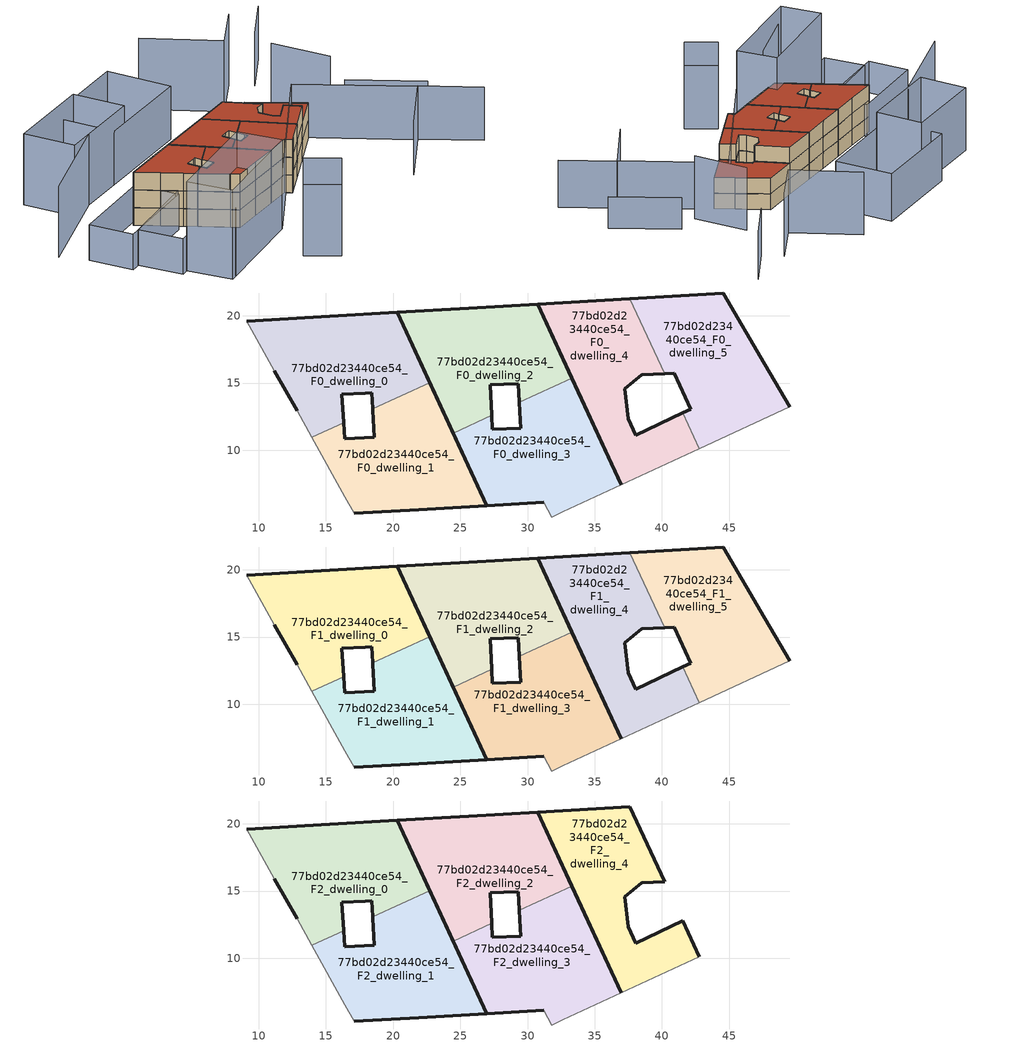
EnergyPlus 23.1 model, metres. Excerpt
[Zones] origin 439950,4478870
77bd02d23440ce54_F0_dwelling_0
 floor ground (EU_floor_Construction): 22.72,15.03 20.3,20.26 15.27,19.96 9.11,19.59 11.17,15.92 12.85,12.93 13.94,10.97 16.31,12.06 16.17,14.17 17.91,14.26 18.42,14.29 18.49,13.07 z0
 wall outside (EU_wall_Construction): 18.49,13.07 18.42,14.29 17.91,14.26 16.17,14.17 16.31,12.06 / 12.85,12.93 11.17,15.92 / 9.11,19.59 15.27,19.96 20.3,20.26 22.72,15.03 z0:3
 wall to 77bd02d23440ce54_F0_dwelling_1 (EU_wall_Construction): 16.31,12.06 13.94,10.97 / 22.72,15.03 18.49,13.07 z0:3
 wall adiabatic (EU_wall_Construction): 13.94,10.97 12.85,12.93 / 11.17,15.92 9.11,19.59 z0:3
77bd02d23440ce54_F0_dwelling_1
 floor ground (EU_floor_Construction): 26.95,5.88 22.72,15.03 18.49,13.07 18.49,12.99 18.61,10.97 16.39,10.87 16.31,12.06 13.94,10.97 16.4,6.52 17.1,5.3 21.92,5.58 z0
 wall outside (EU_wall_Construction): 16.31,12.06 16.39,10.87 18.61,10.97 18.49,12.99 18.49,13.07 / 22.72,15.03 26.95,5.88 21.92,5.58 17.1,5.3 z0:3
 wall adiabatic (EU_wall_Construction): 17.1,5.3 16.4,6.52 13.94,10.97 z0:3
77bd02d23440ce54_F0_dwelling_2
 floor ground (EU_floor_Construction): 33.3,15.37 30.75,20.88 25.62,20.58 20.3,20.26 24.46,11.28 27.33,12.61 27.23,14.86 28.24,14.9 29.32,14.95 29.4,13.56 z0
 wall outside (EU_wall_Construction): 29.4,13.56 29.32,14.95 28.24,14.9 27.23,14.86 27.33,12.61 / 24.46,11.28 20.3,20.26 25.62,20.58 30.75,20.88 33.3,15.37 z0:3
 wall to 77bd02d23440ce54_F0_dwelling_3 (EU_wall_Construction): 33.3,15.37 29.4,13.56 / 27.33,12.61 24.46,11.28 z0:3
77bd02d23440ce54_F0_dwelling_3
 floor ground (EU_floor_Construction): 36.97,7.43 33.3,15.37 29.4,13.56 29.47,12.23 29.51,11.66 27.38,11.56 27.33,12.61 24.46,11.28 26.95,5.88 31.2,6.14 31.79,5.03 32.62,5.42 z0
 wall outside (EU_wall_Construction): 31.2,6.14 26.95,5.88 24.46,11.28 / 27.33,12.61 27.38,11.56 29.51,11.66 29.47,12.23 29.4,13.56 / 33.3,15.37 36.97,7.43 z0:3
 wall adiabatic (EU_wall_Construction): 36.97,7.43 32.62,5.42 31.79,5.03 31.2,6.14 z0:3
77bd02d23440ce54_F0_dwelling_4
 floor ground (EU_floor_Construction): 42.79,10.12 41.56,12.78 38.04,11.13 37.51,12.35 37.24,14.58 38.5,15.6 40.22,15.69 37.63,21.29 30.75,20.88 36.97,7.43 z0
 wall outside (EU_wall_Construction): 36.97,7.43 30.75,20.88 37.63,21.29 / 40.22,15.69 38.5,15.6 37.24,14.58 37.51,12.35 38.04,11.13 41.56,12.78 z0:3
 wall to 77bd02d23440ce54_F0_dwelling_5 (EU_wall_Construction): 41.56,12.78 42.79,10.12 / 37.63,21.29 40.22,15.69 z0:3
 wall adiabatic (EU_wall_Construction): 42.79,10.12 36.97,7.43 z0:3
77bd02d23440ce54_F0_dwelling_5
 floor ground (EU_floor_Construction): 49.51,13.23 47.67,16.38 44.56,21.71 37.63,21.29 40.22,15.69 40.92,15.73 42.15,13.05 41.56,12.78 42.79,10.12 z0
 wall outside (EU_wall_Construction): 41.56,12.78 42.15,13.05 40.92,15.73 40.22,15.69 / 37.63,21.29 44.56,21.71 47.67,16.38 49.51,13.23 z0:3
 wall adiabatic (EU_wall_Construction): 49.51,13.23 42.79,10.12 z0:3
77bd02d23440ce54_F1_dwelling_0
 floor to 77bd02d23440ce54_F0_dwelling_0 (EU_floor_Construction): 22.72,15.03 20.3,20.26 15.27,19.96 9.11,19.59 11.17,15.92 12.85,12.93 13.94,10.97 16.31,12.06 16.17,14.17 17.91,14.26 18.42,14.29 18.49,13.07 z3
 wall outside (EU_wall_Construction): 18.49,13.07 18.42,14.29 17.91,14.26 16.17,14.17 16.31,12.06 / 12.85,12.93 11.17,15.92 / 9.11,19.59 15.27,19.96 20.3,20.26 22.72,15.03 z3:6
 wall to 77bd02d23440ce54_F1_dwelling_1 (EU_wall_Construction): 16.31,12.06 13.94,10.97 / 22.72,15.03 18.49,13.07 z3:6
 wall adiabatic (EU_wall_Construction): 13.94,10.97 12.85,12.93 / 11.17,15.92 9.11,19.59 z3:6
77bd02d23440ce54_F1_dwelling_1
 floor to 77bd02d23440ce54_F0_dwelling_1 (EU_floor_Construction): 26.95,5.88 22.72,15.03 18.49,13.07 18.49,12.99 18.61,10.97 16.39,10.87 16.31,12.06 13.94,10.97 16.4,6.52 17.1,5.3 21.92,5.58 z3
 wall outside (EU_wall_Construction): 16.31,12.06 16.39,10.87 18.61,10.97 18.49,12.99 18.49,13.07 / 22.72,15.03 26.95,5.88 21.92,5.58 17.1,5.3 z3:6
 wall adiabatic (EU_wall_Construction): 17.1,5.3 16.4,6.52 13.94,10.97 z3:6
77bd02d23440ce54_F1_dwelling_2
 floor to 77bd02d23440ce54_F0_dwelling_2 (EU_floor_Construction): 33.3,15.37 30.75,20.88 25.62,20.58 20.3,20.26 24.46,11.28 27.33,12.61 27.23,14.86 28.24,14.9 29.32,14.95 29.4,13.56 z3
 wall outside (EU_wall_Construction): 29.4,13.56 29.32,14.95 28.24,14.9 27.23,14.86 27.33,12.61 / 24.46,11.28 20.3,20.26 25.62,20.58 30.75,20.88 33.3,15.37 z3:6
 wall to 77bd02d23440ce54_F1_dwelling_3 (EU_wall_Construction): 33.3,15.37 29.4,13.56 / 27.33,12.61 24.46,11.28 z3:6
77bd02d23440ce54_F1_dwelling_3
 floor to 77bd02d23440ce54_F0_dwelling_3 (EU_floor_Construction): 36.97,7.43 33.3,15.37 29.4,13.56 29.47,12.23 29.51,11.66 27.38,11.56 27.33,12.61 24.46,11.28 26.95,5.88 31.2,6.14 31.79,5.03 32.62,5.42 z3
 wall outside (EU_wall_Construction): 31.2,6.14 26.95,5.88 24.46,11.28 / 27.33,12.61 27.38,11.56 29.51,11.66 29.47,12.23 29.4,13.56 / 33.3,15.37 36.97,7.43 z3:6
 wall adiabatic (EU_wall_Construction): 36.97,7.43 32.62,5.42 31.79,5.03 31.2,6.14 z3:6
77bd02d23440ce54_F1_dwelling_4
 floor to 77bd02d23440ce54_F0_dwelling_4 (EU_floor_Construction): 42.79,10.12 41.56,12.78 38.04,11.13 37.51,12.35 37.24,14.58 38.5,15.6 40.22,15.69 37.63,21.29 30.75,20.88 36.97,7.43 z3
 wall outside (EU_wall_Construction): 36.97,7.43 30.75,20.88 37.63,21.29 / 40.22,15.69 38.5,15.6 37.24,14.58 37.51,12.35 38.04,11.13 41.56,12.78 z3:6
 wall to 77bd02d23440ce54_F1_dwelling_5 (EU_wall_Construction): 41.56,12.78 42.79,10.12 / 37.63,21.29 40.22,15.69 z3:6
 wall adiabatic (EU_wall_Construction): 42.79,10.12 36.97,7.43 z3:6
77bd02d23440ce54_F1_dwelling_5
 floor to 77bd02d23440ce54_F0_dwelling_5 (EU_floor_Construction): 49.51,13.23 47.67,16.38 44.56,21.71 37.63,21.29 40.22,15.69 40.92,15.73 42.15,13.05 41.56,12.78 42.79,10.12 z3
 wall outside (EU_wall_Construction): 41.56,12.78 42.15,13.05 40.92,15.73 40.22,15.69 / 37.63,21.29 44.56,21.71 47.67,16.38 49.51,13.23 z3:6
 wall adiabatic (EU_wall_Construction): 49.51,13.23 42.79,10.12 z3:6
 roof outside (EU_roof_Construction): 44.56,21.71 47.67,16.38 49.51,13.23 42.79,10.12 41.56,12.78 42.15,13.05 40.92,15.73 40.22,15.69 37.63,21.29 z6
77bd02d23440ce54_F2_dwelling_0
 floor to 77bd02d23440ce54_F1_dwelling_0 (EU_floor_Construction): 22.72,15.03 20.3,20.26 15.27,19.96 9.11,19.59 11.17,15.92 12.85,12.93 13.94,10.97 16.31,12.06 16.17,14.17 17.91,14.26 18.42,14.29 18.49,13.07 z6
 wall outside (EU_wall_Construction): 18.49,13.07 18.42,14.29 17.91,14.26 16.17,14.17 16.31,12.06 / 12.85,12.93 11.17,15.92 / 9.11,19.59 15.27,19.96 20.3,20.26 22.72,15.03 z6:9
 wall to 77bd02d23440ce54_F2_dwelling_1 (EU_wall_Construction): 16.31,12.06 13.94,10.97 / 22.72,15.03 18.49,13.07 z6:9
 wall adiabatic (EU_wall_Construction): 13.94,10.97 12.85,12.93 / 11.17,15.92 9.11,19.59 z6:9
 roof outside (EU_roof_Construction): 20.3,20.26 22.72,15.03 18.49,13.07 18.42,14.29 17.91,14.26 16.17,14.17 16.31,12.06 13.94,10.97 12.85,12.93 11.17,15.92 9.11,19.59 15.27,19.96 z9
77bd02d23440ce54_F2_dwelling_1
 floor to 77bd02d23440ce54_F1_dwelling_1 (EU_floor_Construction): 26.95,5.88 22.72,15.03 18.49,13.07 18.49,12.99 18.61,10.97 16.39,10.87 16.31,12.06 13.94,10.97 16.4,6.52 17.1,5.3 21.92,5.58 z6
 wall outside (EU_wall_Construction): 16.31,12.06 16.39,10.87 18.61,10.97 18.49,12.99 18.49,13.07 / 22.72,15.03 26.95,5.88 21.92,5.58 17.1,5.3 z6:9
 wall adiabatic (EU_wall_Construction): 17.1,5.3 16.4,6.52 13.94,10.97 z6:9
 roof outside (EU_roof_Construction): 22.72,15.03 26.95,5.88 21.92,5.58 17.1,5.3 16.4,6.52 13.94,10.97 16.31,12.06 16.39,10.87 18.61,10.97 18.49,12.99 18.49,13.07 z9
77bd02d23440ce54_F2_dwelling_2
 floor to 77bd02d23440ce54_F1_dwelling_2 (EU_floor_Construction): 33.3,15.37 30.75,20.88 25.62,20.58 20.3,20.26 24.46,11.28 27.33,12.61 27.23,14.86 28.24,14.9 29.32,14.95 29.4,13.56 z6
 wall outside (EU_wall_Construction): 29.4,13.56 29.32,14.95 28.24,14.9 27.23,14.86 27.33,12.61 / 24.46,11.28 20.3,20.26 25.62,20.58 30.75,20.88 33.3,15.37 z6:9
 wall to 77bd02d23440ce54_F2_dwelling_3 (EU_wall_Construction): 33.3,15.37 29.4,13.56 / 27.33,12.61 24.46,11.28 z6:9
 roof outside (EU_roof_Construction): 30.75,20.88 33.3,15.37 29.4,13.56 29.32,14.95 28.24,14.9 27.23,14.86 27.33,12.61 24.46,11.28 20.3,20.26 25.62,20.58 z9
77bd02d23440ce54_F2_dwelling_3
 floor to 77bd02d23440ce54_F1_dwelling_3 (EU_floor_Construction): 36.97,7.43 33.3,15.37 29.4,13.56 29.47,12.23 29.51,11.66 27.38,11.56 27.33,12.61 24.46,11.28 26.95,5.88 31.2,6.14 31.79,5.03 32.62,5.42 z6
 wall outside (EU_wall_Construction): 31.2,6.14 26.95,5.88 24.46,11.28 / 27.33,12.61 27.38,11.56 29.51,11.66 29.47,12.23 29.4,13.56 / 33.3,15.37 36.97,7.43 z6:9
 wall adiabatic (EU_wall_Construction): 36.97,7.43 32.62,5.42 31.79,5.03 31.2,6.14 z6:9
 roof outside (EU_roof_Construction): 33.3,15.37 36.97,7.43 32.62,5.42 31.79,5.03 31.2,6.14 26.95,5.88 24.46,11.28 27.33,12.61 27.38,11.56 29.51,11.66 29.47,12.23 29.4,13.56 z9
77bd02d23440ce54_F2_dwelling_4
 floor to 77bd02d23440ce54_F1_dwelling_4 (EU_floor_Construction): 42.79,10.12 41.56,12.78 38.04,11.13 37.51,12.35 37.24,14.58 38.5,15.6 40.22,15.69 37.63,21.29 30.75,20.88 36.97,7.43 z6
 wall outside (EU_wall_Construction): 36.97,7.43 30.75,20.88 37.63,21.29 40.22,15.69 38.5,15.6 37.24,14.58 37.51,12.35 38.04,11.13 41.56,12.78 42.79,10.12 z6:9
 wall adiabatic (EU_wall_Construction): 42.79,10.12 36.97,7.43 z6:9
 roof outside (EU_roof_Construction): 37.63,21.29 40.22,15.69 38.5,15.6 37.24,14.58 37.51,12.35 38.04,11.13 41.56,12.78 42.79,10.12 36.97,7.43 30.75,20.88 z9
shading: 2.24,-3.19 12.48,0.18 / 54.55,12.48 53.77,22.61 / 59.09,33.56 50.8,29.12 / 50.8,29.12 44.63,40.66 / 11.61,29.15 -6.38,23.27 / 24.89,-8.1 16.83,-13.13 / 16.83,-13.13 13.73,-8.16 / 13.73,-8.16 21.79,-3.13 / 21.79,-3.13 24.89,-8.1 / 23.07,29.89 7.15,28.86 / 7.15,28.86 6.58,37.66 / 6.58,37.66 22.5,38.69 / 22.5,38.69 23.07,29.89 z0:12; 47,-7.31 58.05,-1.06 / 58.05,-1.06 63.07,-9.94 / 20.11,-0.38 48.44,15.63 / 48.44,15.63 57.92,-1.14 / 69.3,34.55 60.99,30.05 / 38.11,30.88 19.88,29.68 / 19.88,29.68 19.15,40.66 / 19.15,40.66 37.39,41.86 / 37.39,41.86 38.11,30.88 z0:9; 20.22,-0.35 1.05,-3.37 / 1.05,-3.37 -0.13,4.15 / -0.13,4.15 19.03,7.17 / 19.03,7.17 20.22,-0.35 z0:15; 65.7,1.85 59.39,12.83 / 16.4,6.52 -1.44,3.96 / -1.44,3.96 -2.52,11.45 / -2.52,11.45 15.33,14.01 / 15.33,14.01 16.4,6.52 / 11.47,12.8 -4.18,11.29 / -4.18,11.29 -4.9,18.75 / -4.9,18.75 10.75,20.27 / 10.75,20.27 11.47,12.8 z0:6
[Building]
EU S2 Campaign: North Axis=0; Terrain=City; Solar Distribution=FullExterior
[Site:Location]
Madrid: Latitude=40.5; Longitude=-3.5; Time Zone=1; Elevation=609
[SizingPeriod:WeatherFileDays]
AnnualSizingPeriod: Begin Month=1; Begin Day of Month=1; End Month=12; End Day of Month=31; Day of Week for Start Day=Monday; Use Weather File Daylight Saving Period=No; Use Weather File Rain and Snow Indicators=No
[MATERIAL]
EU_InternalMass_Material: Roughness=MediumRough; Thickness=0.1; Conductivity=1; Density=1800; Specific Heat=900; Thermal Absorptance=0.9; Solar Absorptance=0.7; Visible Absorptance=0.7
[MATERIAL:NOMASS] Roughness=MediumRough; Thermal Absorptance=0.9; Solar Absorptance=0.7; Visible Absorptance=0.7
Name | Thermal Resistance
EU_wall_NoMass | 0.419739
EU_roof_NoMass | 0.352165
EU_floor_NoMass | 0.608284
[CONSTRUCTION]
EU_wall_Construction: EU_wall_NoMass
EU_roof_Construction: EU_roof_NoMass
EU_floor_Construction: EU_floor_NoMass
EU_InternalMass_Construction: EU_InternalMass_Material
[ZONE] Type=1; Multiplier=1; Ceiling Height=autocalculate; Floor Area=autocalculate; Part of Total Floor Area=Yes
Name | Volume
77bd02d23440ce54_F0_dwelling_0; 77bd02d23440ce54_F1_dwelling_0; 77bd02d23440ce54_F2_dwelling_0 | 221.886
77bd02d23440ce54_F0_dwelling_1; 77bd02d23440ce54_F1_dwelling_1; 77bd02d23440ce54_F2_dwelling_1 | 221.892
77bd02d23440ce54_F0_dwelling_2; 77bd02d23440ce54_F1_dwelling_2; 77bd02d23440ce54_F2_dwelling_2 | 221.891
77bd02d23440ce54_F0_dwelling_3; 77bd02d23440ce54_F1_dwelling_3; 77bd02d23440ce54_F2_dwelling_3; 77bd02d23440ce54_F0_dwelling_4; 77bd02d23440ce54_F1_dwelling_4; 77bd02d23440ce54_F2_dwelling_4 | 221.882
77bd02d23440ce54_F0_dwelling_5; 77bd02d23440ce54_F1_dwelling_5 | 221.894
[INTERNALMASS] Construction=EU_InternalMass_Construction
Name | Zone or ZoneList | Surface Area
77bd02d23440ce54_F0_dwelling_0_EU_InternalMass | 77bd02d23440ce54_F0_dwelling_0 | 73.9619
77bd02d23440ce54_F0_dwelling_1_EU_InternalMass | 77bd02d23440ce54_F0_dwelling_1 | 73.9639
77bd02d23440ce54_F0_dwelling_2_EU_InternalMass | 77bd02d23440ce54_F0_dwelling_2 | 73.9638
77bd02d23440ce54_F0_dwelling_3_EU_InternalMass | 77bd02d23440ce54_F0_dwelling_3 | 73.9609
77bd02d23440ce54_F0_dwelling_4_EU_InternalMass | 77bd02d23440ce54_F0_dwelling_4 | 73.9606
77bd02d23440ce54_F0_dwelling_5_EU_InternalMass | 77bd02d23440ce54_F0_dwelling_5 | 73.9645
77bd02d23440ce54_F1_dwelling_0_EU_InternalMass | 77bd02d23440ce54_F1_dwelling_0 | 73.9619
77bd02d23440ce54_F1_dwelling_1_EU_InternalMass | 77bd02d23440ce54_F1_dwelling_1 | 73.9639
77bd02d23440ce54_F1_dwelling_2_EU_InternalMass | 77bd02d23440ce54_F1_dwelling_2 | 73.9638
77bd02d23440ce54_F1_dwelling_3_EU_InternalMass | 77bd02d23440ce54_F1_dwelling_3 | 73.9609
77bd02d23440ce54_F1_dwelling_4_EU_InternalMass | 77bd02d23440ce54_F1_dwelling_4 | 73.9606
77bd02d23440ce54_F1_dwelling_5_EU_InternalMass | 77bd02d23440ce54_F1_dwelling_5 | 73.9645
77bd02d23440ce54_F2_dwelling_0_EU_InternalMass | 77bd02d23440ce54_F2_dwelling_0 | 110.938
77bd02d23440ce54_F2_dwelling_1_EU_InternalMass | 77bd02d23440ce54_F2_dwelling_1 | 110.939
77bd02d23440ce54_F2_dwelling_2_EU_InternalMass | 77bd02d23440ce54_F2_dwelling_2 | 73.9682
77bd02d23440ce54_F2_dwelling_3_EU_InternalMass | 77bd02d23440ce54_F2_dwelling_3 | 73.9662
77bd02d23440ce54_F2_dwelling_4_EU_InternalMass | 77bd02d23440ce54_F2_dwelling_4 | 73.9666
[OTHEREQUIPMENT] Fuel Type=Electricity; Design Level Calculation Method=Watts/Area; Power per Zone Floor Area=1; Fraction Latent=0; Fraction Radiant=0; Fraction Lost=0; Carbon Dioxide Generation Rate=0; EndUse Subcategory=EU_Step8_InternalGains
Name | Zone or ZoneList or Space or SpaceList | Schedule
EU_Step8_InternalGain_77bd02d23440ce54_F0_dwelling_0_f000 | 77bd02d23440ce54_F0_dwelling_0 | EU_Step8_GainSchedule_77bd02d23440ce54_F0_dwelling_0_f000
EU_Step8_InternalGain_77bd02d23440ce54_F0_dwelling_1_f000 | 77bd02d23440ce54_F0_dwelling_1 | EU_Step8_GainSchedule_77bd02d23440ce54_F0_dwelling_1_f000
EU_Step8_InternalGain_77bd02d23440ce54_F0_dwelling_2_f000 | 77bd02d23440ce54_F0_dwelling_2 | EU_Step8_GainSchedule_77bd02d23440ce54_F0_dwelling_2_f000
EU_Step8_InternalGain_77bd02d23440ce54_F0_dwelling_3_f000 | 77bd02d23440ce54_F0_dwelling_3 | EU_Step8_GainSchedule_77bd02d23440ce54_F0_dwelling_3_f000
EU_Step8_InternalGain_77bd02d23440ce54_F0_dwelling_4_f000 | 77bd02d23440ce54_F0_dwelling_4 | EU_Step8_GainSchedule_77bd02d23440ce54_F0_dwelling_4_f000
EU_Step8_InternalGain_77bd02d23440ce54_F0_dwelling_5_f000 | 77bd02d23440ce54_F0_dwelling_5 | EU_Step8_GainSchedule_77bd02d23440ce54_F0_dwelling_5_f000
EU_Step8_InternalGain_77bd02d23440ce54_F1_dwelling_0_f000 | 77bd02d23440ce54_F1_dwelling_0 | EU_Step8_GainSchedule_77bd02d23440ce54_F1_dwelling_0_f000
EU_Step8_InternalGain_77bd02d23440ce54_F1_dwelling_1_f000 | 77bd02d23440ce54_F1_dwelling_1 | EU_Step8_GainSchedule_77bd02d23440ce54_F1_dwelling_1_f000
EU_Step8_InternalGain_77bd02d23440ce54_F1_dwelling_2_f000 | 77bd02d23440ce54_F1_dwelling_2 | EU_Step8_GainSchedule_77bd02d23440ce54_F1_dwelling_2_f000
EU_Step8_InternalGain_77bd02d23440ce54_F1_dwelling_3_f000 | 77bd02d23440ce54_F1_dwelling_3 | EU_Step8_GainSchedule_77bd02d23440ce54_F1_dwelling_3_f000
EU_Step8_InternalGain_77bd02d23440ce54_F1_dwelling_4_f000 | 77bd02d23440ce54_F1_dwelling_4 | EU_Step8_GainSchedule_77bd02d23440ce54_F1_dwelling_4_f000
EU_Step8_InternalGain_77bd02d23440ce54_F1_dwelling_5_f000 | 77bd02d23440ce54_F1_dwelling_5 | EU_Step8_GainSchedule_77bd02d23440ce54_F1_dwelling_5_f000
EU_Step8_InternalGain_77bd02d23440ce54_F2_dwelling_0_f000 | 77bd02d23440ce54_F2_dwelling_0 | EU_Step8_GainSchedule_77bd02d23440ce54_F2_dwelling_0_f000
EU_Step8_InternalGain_77bd02d23440ce54_F2_dwelling_1_f000 | 77bd02d23440ce54_F2_dwelling_1 | EU_Step8_GainSchedule_77bd02d23440ce54_F2_dwelling_1_f000
EU_Step8_InternalGain_77bd02d23440ce54_F2_dwelling_2_f000 | 77bd02d23440ce54_F2_dwelling_2 | EU_Step8_GainSchedule_77bd02d23440ce54_F2_dwelling_2_f000
EU_Step8_InternalGain_77bd02d23440ce54_F2_dwelling_3_f000 | 77bd02d23440ce54_F2_dwelling_3 | EU_Step8_GainSchedule_77bd02d23440ce54_F2_dwelling_3_f000
EU_Step8_InternalGain_77bd02d23440ce54_F2_dwelling_4_f000 | 77bd02d23440ce54_F2_dwelling_4 | EU_Step8_GainSchedule_77bd02d23440ce54_F2_dwelling_4_f000
[ZONEVENTILATION:DESIGNFLOWRATE] Schedule=EU_AlwaysOn; Design Flow Rate Calculation Method=AirChanges/Hour; Air Changes per Hour=0.703302; Ventilation Type=Natural; Fan Pressure Rise=0; Fan Total Efficiency=1; Constant Term Coefficient=1; Temperature Term Coefficient=0; Velocity Term Coefficient=0; Velocity Squared Term Coefficient=0; Minimum Indoor Temperature=-100; Maximum Indoor Temperature=100; Delta Temperature=-100; Minimum Outdoor Temperature=-100; Maximum Outdoor Temperature=100; Maximum Wind Speed=40
Name | Zone or ZoneList or Space or SpaceList
EU_ConstantAir_77bd02d23440ce54_F0_dwelling_0 | 77bd02d23440ce54_F0_dwelling_0
EU_ConstantAir_77bd02d23440ce54_F0_dwelling_1 | 77bd02d23440ce54_F0_dwelling_1
EU_ConstantAir_77bd02d23440ce54_F0_dwelling_2 | 77bd02d23440ce54_F0_dwelling_2
EU_ConstantAir_77bd02d23440ce54_F0_dwelling_3 | 77bd02d23440ce54_F0_dwelling_3
EU_ConstantAir_77bd02d23440ce54_F0_dwelling_4 | 77bd02d23440ce54_F0_dwelling_4
EU_ConstantAir_77bd02d23440ce54_F0_dwelling_5 | 77bd02d23440ce54_F0_dwelling_5
EU_ConstantAir_77bd02d23440ce54_F1_dwelling_0 | 77bd02d23440ce54_F1_dwelling_0
EU_ConstantAir_77bd02d23440ce54_F1_dwelling_1 | 77bd02d23440ce54_F1_dwelling_1
EU_ConstantAir_77bd02d23440ce54_F1_dwelling_2 | 77bd02d23440ce54_F1_dwelling_2
EU_ConstantAir_77bd02d23440ce54_F1_dwelling_3 | 77bd02d23440ce54_F1_dwelling_3
EU_ConstantAir_77bd02d23440ce54_F1_dwelling_4 | 77bd02d23440ce54_F1_dwelling_4
EU_ConstantAir_77bd02d23440ce54_F1_dwelling_5 | 77bd02d23440ce54_F1_dwelling_5
EU_ConstantAir_77bd02d23440ce54_F2_dwelling_0 | 77bd02d23440ce54_F2_dwelling_0
EU_ConstantAir_77bd02d23440ce54_F2_dwelling_1 | 77bd02d23440ce54_F2_dwelling_1
EU_ConstantAir_77bd02d23440ce54_F2_dwelling_2 | 77bd02d23440ce54_F2_dwelling_2
EU_ConstantAir_77bd02d23440ce54_F2_dwelling_3 | 77bd02d23440ce54_F2_dwelling_3
EU_ConstantAir_77bd02d23440ce54_F2_dwelling_4 | 77bd02d23440ce54_F2_dwelling_4
[HVACTEMPLATE:THERMOSTAT] Constant Heating Setpoint=20; Constant Cooling Setpoint=50
EU_HeatOnly_77bd02d23440ce54_F0_dwelling_0; EU_HeatOnly_77bd02d23440ce54_F0_dwelling_1; EU_HeatOnly_77bd02d23440ce54_F0_dwelling_2; EU_HeatOnly_77bd02d23440ce54_F0_dwelling_3; EU_HeatOnly_77bd02d23440ce54_F0_dwelling_4; EU_HeatOnly_77bd02d23440ce54_F0_dwelling_5; EU_HeatOnly_77bd02d23440ce54_F1_dwelling_0; EU_HeatOnly_77bd02d23440ce54_F1_dwelling_1; EU_HeatOnly_77bd02d23440ce54_F1_dwelling_2; EU_HeatOnly_77bd02d23440ce54_F1_dwelling_3; EU_HeatOnly_77bd02d23440ce54_F1_dwelling_4; EU_HeatOnly_77bd02d23440ce54_F1_dwelling_5; EU_HeatOnly_77bd02d23440ce54_F2_dwelling_0; EU_HeatOnly_77bd02d23440ce54_F2_dwelling_1; EU_HeatOnly_77bd02d23440ce54_F2_dwelling_2; EU_HeatOnly_77bd02d23440ce54_F2_dwelling_3; EU_HeatOnly_77bd02d23440ce54_F2_dwelling_4
[HVACTEMPLATE:ZONE:IDEALLOADSAIRSYSTEM] System Availability Schedule=EU_AlwaysOn; Maximum Heating Supply Air Temperature=50; Minimum Cooling Supply Air Temperature=13; Maximum Heating Supply Air Humidity Ratio=0.0156; Minimum Cooling Supply Air Humidity Ratio=0.0077; Heating Limit=NoLimit; Cooling Limit=NoLimit; Heating Availability Schedule=EU_AlwaysOn; Cooling Availability Schedule=EU_CoolingOff; Dehumidification Control Type=ConstantSensibleHeatRatio; Cooling Sensible Heat Ratio=0.7; Dehumidification Setpoint=60; Humidification Control Type=None; Humidification Setpoint=30; Outdoor Air Method=None; Outdoor Air Flow Rate per Person=0.00944; Outdoor Air Flow Rate per Zone Floor Area=0; Outdoor Air Flow Rate per Zone=0; Demand Controlled Ventilation Type=None; Outdoor Air Economizer Type=NoEconomizer; Heat Recovery Type=None; Sensible Heat Recovery Effectiveness=0.7; Latent Heat Recovery Effectiveness=0.65
Name | Template Thermostat
77bd02d23440ce54_F0_dwelling_0 | EU_HeatOnly_77bd02d23440ce54_F0_dwelling_0
77bd02d23440ce54_F0_dwelling_1 | EU_HeatOnly_77bd02d23440ce54_F0_dwelling_1
77bd02d23440ce54_F0_dwelling_2 | EU_HeatOnly_77bd02d23440ce54_F0_dwelling_2
77bd02d23440ce54_F0_dwelling_3 | EU_HeatOnly_77bd02d23440ce54_F0_dwelling_3
77bd02d23440ce54_F0_dwelling_4 | EU_HeatOnly_77bd02d23440ce54_F0_dwelling_4
77bd02d23440ce54_F0_dwelling_5 | EU_HeatOnly_77bd02d23440ce54_F0_dwelling_5
77bd02d23440ce54_F1_dwelling_0 | EU_HeatOnly_77bd02d23440ce54_F1_dwelling_0
77bd02d23440ce54_F1_dwelling_1 | EU_HeatOnly_77bd02d23440ce54_F1_dwelling_1
77bd02d23440ce54_F1_dwelling_2 | EU_HeatOnly_77bd02d23440ce54_F1_dwelling_2
77bd02d23440ce54_F1_dwelling_3 | EU_HeatOnly_77bd02d23440ce54_F1_dwelling_3
77bd02d23440ce54_F1_dwelling_4 | EU_HeatOnly_77bd02d23440ce54_F1_dwelling_4
77bd02d23440ce54_F1_dwelling_5 | EU_HeatOnly_77bd02d23440ce54_F1_dwelling_5
77bd02d23440ce54_F2_dwelling_0 | EU_HeatOnly_77bd02d23440ce54_F2_dwelling_0
77bd02d23440ce54_F2_dwelling_1 | EU_HeatOnly_77bd02d23440ce54_F2_dwelling_1
77bd02d23440ce54_F2_dwelling_2 | EU_HeatOnly_77bd02d23440ce54_F2_dwelling_2
77bd02d23440ce54_F2_dwelling_3 | EU_HeatOnly_77bd02d23440ce54_F2_dwelling_3
77bd02d23440ce54_F2_dwelling_4 | EU_HeatOnly_77bd02d23440ce54_F2_dwelling_4
[SIZING:ZONE] Zone Cooling Design Supply Air Temperature Input Method=SupplyAirTemperature; Zone Cooling Design Supply Air Temperature=13; Zone Heating Design Supply Air Temperature Input Method=SupplyAirTemperature; Zone Heating Design Supply Air Temperature=50; Zone Cooling Design Supply Air Humidity Ratio=0.008; Zone Heating Design Supply Air Humidity Ratio=0.008; Cooling Design Air Flow Method=DesignDay; Cooling Design Air Flow Rate=0; Cooling Minimum Air Flow per Zone Floor Area=0.000762; Cooling Minimum Air Flow=0; Cooling Minimum Air Flow Fraction=0.2; Heating Design Air Flow Method=DesignDay; Heating Design Air Flow Rate=0; Heating Maximum Air Flow per Zone Floor Area=0.002032; Heating Maximum Air Flow=0.141576; Heating Maximum Air Flow Fraction=0.3; Account for Dedicated Outdoor Air System=No; Dedicated Outdoor Air System Control Strategy=NeutralSupplyAir; Dedicated Outdoor Air Low Setpoint Temperature for Design=autosize; Dedicated Outdoor Air High Setpoint Temperature for Design=autosize; Zone Load Sizing Method=Sensible Load Only No Latent Load; Zone Latent Cooling Design Supply Air Humidity Ratio Input Method=HumidityRatioDifference; Zone Cooling Design Supply Air Humidity Ratio Difference=0.005; Zone Latent Heating Design Supply Air Humidity Ratio Input Method=HumidityRatioDifference; Zone Humidification Design Supply Air Humidity Ratio Difference=0.005
77bd02d23440ce54_F0_dwelling_0; 77bd02d23440ce54_F0_dwelling_1; 77bd02d23440ce54_F0_dwelling_2; 77bd02d23440ce54_F0_dwelling_3; 77bd02d23440ce54_F0_dwelling_4; 77bd02d23440ce54_F0_dwelling_5; 77bd02d23440ce54_F1_dwelling_0; 77bd02d23440ce54_F1_dwelling_1; 77bd02d23440ce54_F1_dwelling_2; 77bd02d23440ce54_F1_dwelling_3; 77bd02d23440ce54_F1_dwelling_4; 77bd02d23440ce54_F1_dwelling_5; 77bd02d23440ce54_F2_dwelling_0; 77bd02d23440ce54_F2_dwelling_1; 77bd02d23440ce54_F2_dwelling_2; 77bd02d23440ce54_F2_dwelling_3; 77bd02d23440ce54_F2_dwelling_4
[SCHEDULE:CONSTANT]
Name | Hourly Value
EU_AlwaysOn | 1
EU_CoolingOff | 0
[SCHEDULE:FILE] Column Number=1; Rows to Skip at Top=0; Number of Hours of Data=8760; Column Separator=Comma; Interpolate to Timestep=No; Minutes per Item=60; Adjust Schedule for Daylight Savings=Yes
Name | File
EU_Step8_GainSchedule_77bd02d23440ce54_F0_dwelling_0_f000 | ../../schedules/77bd02d23440ce54/77bd02d23440ce54_F0_dwelling_0_f000_gain.csv
EU_Step8_GainSchedule_77bd02d23440ce54_F0_dwelling_1_f000 | ../../schedules/77bd02d23440ce54/77bd02d23440ce54_F0_dwelling_1_f000_gain.csv
EU_Step8_GainSchedule_77bd02d23440ce54_F0_dwelling_2_f000 | ../../schedules/77bd02d23440ce54/77bd02d23440ce54_F0_dwelling_2_f000_gain.csv
EU_Step8_GainSchedule_77bd02d23440ce54_F0_dwelling_3_f000 | ../../schedules/77bd02d23440ce54/77bd02d23440ce54_F0_dwelling_3_f000_gain.csv
EU_Step8_GainSchedule_77bd02d23440ce54_F0_dwelling_4_f000 | ../../schedules/77bd02d23440ce54/77bd02d23440ce54_F0_dwelling_4_f000_gain.csv
EU_Step8_GainSchedule_77bd02d23440ce54_F0_dwelling_5_f000 | ../../schedules/77bd02d23440ce54/77bd02d23440ce54_F0_dwelling_5_f000_gain.csv
EU_Step8_GainSchedule_77bd02d23440ce54_F1_dwelling_0_f000 | ../../schedules/77bd02d23440ce54/77bd02d23440ce54_F1_dwelling_0_f000_gain.csv
EU_Step8_GainSchedule_77bd02d23440ce54_F1_dwelling_1_f000 | ../../schedules/77bd02d23440ce54/77bd02d23440ce54_F1_dwelling_1_f000_gain.csv
EU_Step8_GainSchedule_77bd02d23440ce54_F1_dwelling_2_f000 | ../../schedules/77bd02d23440ce54/77bd02d23440ce54_F1_dwelling_2_f000_gain.csv
EU_Step8_GainSchedule_77bd02d23440ce54_F1_dwelling_3_f000 | ../../schedules/77bd02d23440ce54/77bd02d23440ce54_F1_dwelling_3_f000_gain.csv
EU_Step8_GainSchedule_77bd02d23440ce54_F1_dwelling_4_f000 | ../../schedules/77bd02d23440ce54/77bd02d23440ce54_F1_dwelling_4_f000_gain.csv
EU_Step8_GainSchedule_77bd02d23440ce54_F1_dwelling_5_f000 | ../../schedules/77bd02d23440ce54/77bd02d23440ce54_F1_dwelling_5_f000_gain.csv
EU_Step8_GainSchedule_77bd02d23440ce54_F2_dwelling_0_f000 | ../../schedules/77bd02d23440ce54/77bd02d23440ce54_F2_dwelling_0_f000_gain.csv
EU_Step8_GainSchedule_77bd02d23440ce54_F2_dwelling_1_f000 | ../../schedules/77bd02d23440ce54/77bd02d23440ce54_F2_dwelling_1_f000_gain.csv
EU_Step8_GainSchedule_77bd02d23440ce54_F2_dwelling_2_f000 | ../../schedules/77bd02d23440ce54/77bd02d23440ce54_F2_dwelling_2_f000_gain.csv
EU_Step8_GainSchedule_77bd02d23440ce54_F2_dwelling_3_f000 | ../../schedules/77bd02d23440ce54/77bd02d23440ce54_F2_dwelling_3_f000_gain.csv
EU_Step8_GainSchedule_77bd02d23440ce54_F2_dwelling_4_f000 | ../../schedules/77bd02d23440ce54/77bd02d23440ce54_F2_dwelling_4_f000_gain.csv
